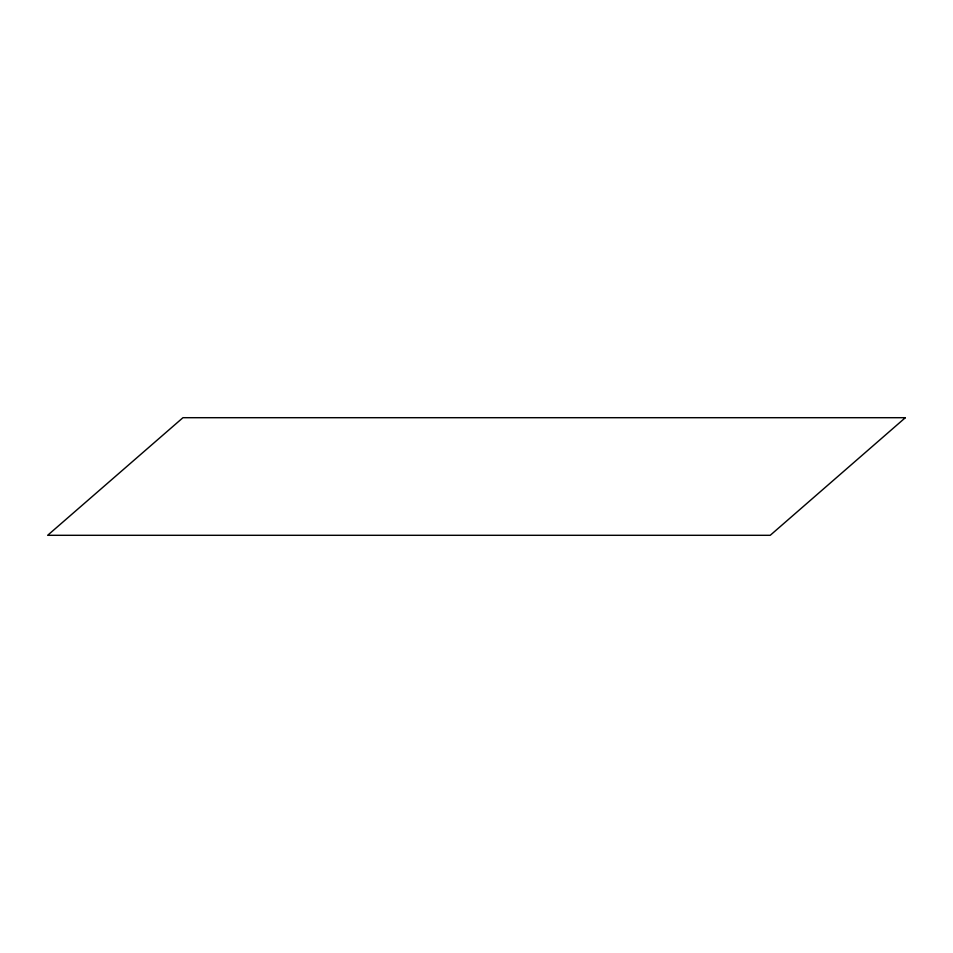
<?xml version="1.0" encoding="UTF-8"?>
<svg xmlns="http://www.w3.org/2000/svg" width="953" height="953" viewBox="0 0 953 953"><rect width="100%" height="100%" fill="white"/><g stroke="black" fill="none" stroke-linecap="round" stroke-linejoin="round"><path stroke-width="1.43" d="M905.35 417.7L770.227 535.3L47.65 535.3L182.964 417.7L905.35 417.7"/></g></svg>
